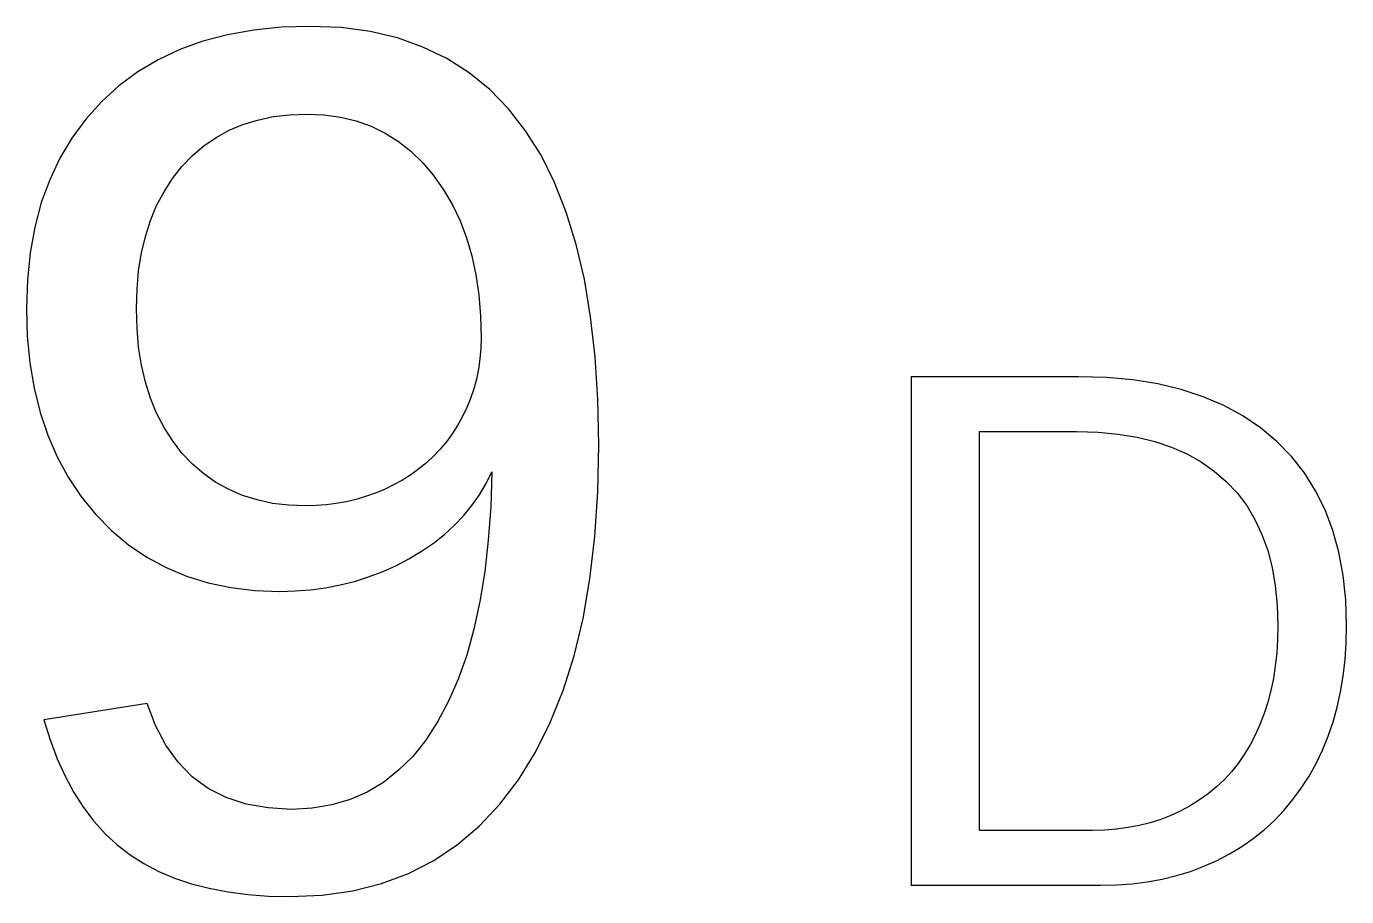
# Model space of a CAD drawing. Header units: metres. Extents: x -61 to 817, y 39 to 684.
# Drawn here: x 322.17 to 329.65, y 593.55 to 598.48 of the extents above; entities that cross this region are included whole.
import ezdxf

# ---------------------------------------------------------------- set-up
doc = ezdxf.new("R2010")
doc.units = ezdxf.units.M

msp = doc.modelspace()

# ---------------------------------------------------------------- linework, layer by layer
for p, q in [((323.78, 598.475), (323.616, 598.47)), ((323.955, 598.468), (323.78, 598.475)), ((323.312, 598.428), (323.172, 598.391)), ((323.46, 598.454), (323.312, 598.428)), ((323.616, 598.47), (323.46, 598.454)), ((324.119, 598.446), (323.955, 598.468)), ((324.274, 598.41), (324.119, 598.446)), ((324.419, 598.358), (324.274, 598.41)), ((323.041, 598.344), (322.918, 598.286)), ((323.172, 598.391), (323.041, 598.344)), ((324.555, 598.293), (324.419, 598.358)), ((322.918, 598.286), (322.803, 598.217)), ((324.68, 598.212), (324.555, 598.293)), ((322.803, 598.217), (322.696, 598.138)), ((324.797, 598.117), (324.68, 598.212)), ((322.696, 598.138), (322.597, 598.048)), ((324.903, 598.008), (324.797, 598.117)), ((322.597, 598.048), (322.508, 597.95)), ((323.482, 597.945), (323.57, 597.964)), ((323.57, 597.964), (323.662, 597.975)), ((323.662, 597.975), (323.759, 597.978)), ((323.759, 597.978), (323.858, 597.974)), ((323.858, 597.974), (323.951, 597.961)), ((323.951, 597.961), (324.04, 597.94)), ((325, 597.883), (324.903, 598.008)), ((322.508, 597.95), (322.43, 597.843)), ((323.247, 597.846), (323.321, 597.887)), ((323.321, 597.887), (323.399, 597.92)), ((323.399, 597.92), (323.482, 597.945)), ((324.04, 597.94), (324.125, 597.91)), ((324.125, 597.91), (324.205, 597.871)), ((325.088, 597.745), (325, 597.883)), ((322.43, 597.843), (322.361, 597.729)), ((323.178, 597.799), (323.247, 597.846)), ((324.205, 597.871), (324.28, 597.824)), ((324.28, 597.824), (324.351, 597.768)), ((322.361, 597.729), (322.304, 597.607)), ((323.053, 597.681), (323.113, 597.744)), ((323.113, 597.744), (323.178, 597.799)), ((324.351, 597.768), (324.418, 597.703)), ((325.164, 597.591), (325.088, 597.745)), ((322.999, 597.613), (323.053, 597.681)), ((324.418, 597.703), (324.479, 597.63)), ((322.304, 597.607), (322.256, 597.477)), ((322.952, 597.539), (322.999, 597.613)), ((324.479, 597.63), (324.536, 597.55)), ((325.231, 597.423), (325.164, 597.591)), ((322.91, 597.46), (322.952, 597.539)), ((324.536, 597.55), (324.586, 597.465)), ((322.256, 597.477), (322.22, 597.339)), ((322.875, 597.376), (322.91, 597.46)), ((324.586, 597.465), (324.629, 597.374)), ((322.846, 597.286), (322.875, 597.376)), ((324.629, 597.374), (324.665, 597.278)), ((325.287, 597.24), (325.231, 597.423)), ((322.22, 597.339), (322.193, 597.193)), ((322.824, 597.192), (322.846, 597.286)), ((324.665, 597.278), (324.695, 597.176)), ((325.334, 597.043), (325.287, 597.24)), ((322.193, 597.193), (322.178, 597.039)), ((322.808, 597.092), (322.824, 597.192)), ((324.695, 597.176), (324.719, 597.068)), ((322.799, 596.987), (322.808, 597.092)), ((324.719, 597.068), (324.735, 596.955)), ((322.178, 597.039), (322.172, 596.877)), ((322.795, 596.877), (322.799, 596.987)), ((325.369, 596.831), (325.334, 597.043)), ((324.735, 596.955), (324.745, 596.836)), ((322.172, 596.877), (322.177, 596.72)), ((322.799, 596.765), (322.795, 596.877)), ((324.745, 596.836), (324.748, 596.712)), ((325.395, 596.604), (325.369, 596.831)), ((322.808, 596.658), (322.799, 596.765)), ((322.177, 596.72), (322.192, 596.569)), ((324.748, 596.712), (324.747, 596.651)), ((322.824, 596.557), (322.808, 596.658)), ((324.747, 596.651), (324.742, 596.592)), ((322.192, 596.569), (322.216, 596.426)), ((322.846, 596.46), (322.824, 596.557)), ((324.734, 596.534), (324.722, 596.477)), ((324.742, 596.592), (324.734, 596.534)), ((325.41, 596.363), (325.395, 596.604)), ((322.875, 596.37), (322.846, 596.46)), ((324.722, 596.477), (324.707, 596.422)), ((328.133, 596.491), (327.185, 596.491)), ((327.185, 596.491), (327.185, 593.611)), ((328.291, 596.487), (328.133, 596.491)), ((328.441, 596.473), (328.291, 596.487)), ((328.582, 596.451), (328.441, 596.473)), ((322.216, 596.426), (322.25, 596.289)), ((324.707, 596.422), (324.689, 596.368)), ((328.715, 596.419), (328.582, 596.451)), ((328.84, 596.378), (328.715, 596.419)), ((322.91, 596.284), (322.875, 596.37)), ((324.668, 596.316), (324.643, 596.265)), ((324.689, 596.368), (324.668, 596.316)), ((325.415, 596.106), (325.41, 596.363)), ((328.956, 596.328), (328.84, 596.378)), ((329.064, 596.269), (328.956, 596.328)), ((322.25, 596.289), (322.293, 596.16)), ((322.952, 596.204), (322.91, 596.284)), ((324.643, 596.265), (324.615, 596.215)), ((329.165, 596.201), (329.064, 596.269)), ((322.293, 596.16), (322.346, 596.038)), ((322.999, 596.129), (322.952, 596.204)), ((324.585, 596.168), (324.552, 596.123)), ((324.615, 596.215), (324.585, 596.168)), ((327.573, 593.922), (327.573, 596.18)), ((327.573, 596.18), (328.124, 596.18)), ((328.124, 596.18), (328.244, 596.177)), ((328.244, 596.177), (328.358, 596.166)), ((328.358, 596.166), (328.465, 596.149)), ((329.256, 596.124), (329.165, 596.201)), ((323.053, 596.059), (322.999, 596.129)), ((324.552, 596.123), (324.516, 596.081)), ((325.41, 595.839), (325.415, 596.106)), ((328.465, 596.149), (328.565, 596.125)), ((328.565, 596.125), (328.659, 596.093)), ((328.659, 596.093), (328.747, 596.055)), ((329.34, 596.039), (329.256, 596.124)), ((322.346, 596.038), (322.409, 595.923)), ((323.113, 595.996), (323.053, 596.059)), ((324.479, 596.041), (324.438, 596.004)), ((324.516, 596.081), (324.479, 596.041)), ((328.747, 596.055), (328.828, 596.01)), ((328.828, 596.01), (328.902, 595.957)), ((329.413, 595.946), (329.34, 596.039)), ((323.178, 595.941), (323.113, 595.996)), ((323.246, 595.893), (323.178, 595.941)), ((324.35, 595.936), (324.303, 595.906)), ((324.395, 595.969), (324.35, 595.936)), ((324.438, 596.004), (324.395, 595.969)), ((324.777, 595.887), (324.809, 595.953)), ((324.809, 595.953), (324.803, 595.754)), ((328.902, 595.957), (328.97, 595.898)), ((329.476, 595.845), (329.413, 595.946)), ((322.409, 595.923), (322.481, 595.814)), ((323.32, 595.852), (323.246, 595.893)), ((324.252, 595.878), (324.201, 595.853)), ((324.303, 595.906), (324.252, 595.878)), ((324.739, 595.823), (324.777, 595.887)), ((328.97, 595.898), (329.032, 595.833)), ((322.481, 595.814), (322.563, 595.713)), ((323.397, 595.819), (323.32, 595.852)), ((323.48, 595.793), (323.397, 595.819)), ((323.566, 595.774), (323.48, 595.793)), ((323.984, 595.783), (323.928, 595.773)), ((324.04, 595.796), (323.984, 595.783)), ((324.094, 595.812), (324.04, 595.796)), ((324.148, 595.831), (324.094, 595.812)), ((324.201, 595.853), (324.148, 595.831)), ((324.696, 595.762), (324.739, 595.823)), ((325.393, 595.586), (325.41, 595.839)), ((329.032, 595.833), (329.086, 595.761)), ((329.53, 595.737), (329.476, 595.845)), ((322.563, 595.713), (322.654, 595.621)), ((323.658, 595.763), (323.566, 595.774)), ((323.753, 595.759), (323.658, 595.763)), ((323.813, 595.761), (323.753, 595.759)), ((323.871, 595.765), (323.813, 595.761)), ((323.928, 595.773), (323.871, 595.765)), ((324.649, 595.704), (324.696, 595.762)), ((324.803, 595.754), (324.789, 595.565)), ((329.086, 595.761), (329.133, 595.683)), ((329.574, 595.621), (329.53, 595.737)), ((324.54, 595.598), (324.597, 595.65)), ((324.597, 595.65), (324.649, 595.704)), ((329.133, 595.683), (329.172, 595.598)), ((322.654, 595.621), (322.751, 595.54)), ((324.478, 595.549), (324.54, 595.598)), ((324.789, 595.565), (324.769, 595.387)), ((325.365, 595.347), (325.393, 595.586)), ((329.172, 595.598), (329.205, 595.507)), ((329.608, 595.498), (329.574, 595.621)), ((322.751, 595.54), (322.854, 595.47)), ((324.339, 595.46), (324.411, 595.503)), ((324.411, 595.503), (324.478, 595.549)), ((329.205, 595.507), (329.23, 595.41)), ((329.633, 595.366), (329.608, 595.498)), ((322.854, 595.47), (322.963, 595.41)), ((322.963, 595.41), (323.079, 595.362)), ((324.188, 595.387), (324.265, 595.421)), ((324.265, 595.421), (324.339, 595.46)), ((329.23, 595.41), (329.248, 595.307)), ((323.079, 595.362), (323.202, 595.324)), ((324.03, 595.332), (324.11, 595.358)), ((324.11, 595.358), (324.188, 595.387)), ((324.769, 595.387), (324.742, 595.219)), ((325.326, 595.122), (325.365, 595.347)), ((329.648, 595.228), (329.633, 595.366)), ((323.202, 595.324), (323.331, 595.297)), ((323.331, 595.297), (323.466, 595.281)), ((323.466, 595.281), (323.607, 595.275)), ((323.607, 595.275), (323.695, 595.278)), ((323.695, 595.278), (323.782, 595.284)), ((323.782, 595.284), (323.866, 595.296)), ((323.866, 595.296), (323.949, 595.312)), ((323.949, 595.312), (324.03, 595.332)), ((329.248, 595.307), (329.259, 595.197)), ((324.742, 595.219), (324.708, 595.062)), ((329.259, 595.197), (329.262, 595.081)), ((329.652, 595.081), (329.648, 595.228)), ((325.275, 594.911), (325.326, 595.122)), ((324.708, 595.062), (324.667, 594.915)), ((329.262, 595.081), (329.261, 595.003)), ((329.65, 594.984), (329.652, 595.081)), ((329.261, 595.003), (329.256, 594.927)), ((329.644, 594.889), (329.65, 594.984)), ((324.667, 594.915), (324.619, 594.779)), ((325.213, 594.715), (325.275, 594.911)), ((329.256, 594.927), (329.248, 594.854)), ((329.633, 594.796), (329.644, 594.889)), ((329.248, 594.854), (329.237, 594.783)), ((324.619, 594.779), (324.564, 594.653)), ((329.237, 594.783), (329.223, 594.714)), ((329.618, 594.707), (329.633, 594.796)), ((325.14, 594.532), (325.213, 594.715)), ((329.223, 594.714), (329.206, 594.648)), ((329.599, 594.62), (329.618, 594.707)), ((322.857, 594.64), (322.271, 594.548)), ((322.904, 594.515), (322.857, 594.64)), ((324.564, 594.653), (324.502, 594.537)), ((329.206, 594.648), (329.185, 594.583)), ((329.576, 594.536), (329.599, 594.62)), ((322.271, 594.548), (322.307, 594.435)), ((322.962, 594.404), (322.904, 594.515)), ((324.502, 594.537), (324.435, 594.433)), ((325.056, 594.364), (325.14, 594.532)), ((329.161, 594.522), (329.134, 594.462)), ((329.185, 594.583), (329.161, 594.522)), ((329.548, 594.455), (329.576, 594.536)), ((329.134, 594.462), (329.105, 594.406)), ((329.516, 594.377), (329.548, 594.455)), ((322.307, 594.435), (322.346, 594.328)), ((323.031, 594.308), (322.962, 594.404)), ((324.435, 594.433), (324.361, 594.341)), ((324.96, 594.209), (325.056, 594.364)), ((329.105, 594.406), (329.072, 594.352)), ((329.479, 594.301), (329.516, 594.377)), ((322.346, 594.328), (322.391, 594.229)), ((323.111, 594.226), (323.031, 594.308)), ((324.361, 594.341), (324.281, 594.262)), ((329.037, 594.301), (328.999, 594.254)), ((329.072, 594.352), (329.037, 594.301)), ((329.439, 594.229), (329.479, 594.301)), ((322.391, 594.229), (322.44, 594.136)), ((323.202, 594.16), (323.111, 594.226)), ((324.281, 594.262), (324.195, 594.194)), ((328.999, 594.254), (328.958, 594.209)), ((329.395, 594.161), (329.439, 594.229)), ((323.304, 594.108), (323.202, 594.16)), ((324.103, 594.139), (324.006, 594.096)), ((324.195, 594.194), (324.103, 594.139)), ((324.855, 594.07), (324.96, 594.209)), ((328.914, 594.168), (328.868, 594.129)), ((328.958, 594.209), (328.914, 594.168)), ((329.348, 594.096), (329.395, 594.161)), ((322.44, 594.136), (322.495, 594.051)), ((323.417, 594.071), (323.304, 594.108)), ((323.541, 594.049), (323.417, 594.071)), ((323.902, 594.066), (323.792, 594.047)), ((324.006, 594.096), (323.902, 594.066)), ((324.74, 593.948), (324.855, 594.07)), ((328.818, 594.094), (328.766, 594.061)), ((328.868, 594.129), (328.818, 594.094)), ((329.297, 594.035), (329.348, 594.096)), ((322.495, 594.051), (322.554, 593.974)), ((323.676, 594.041), (323.541, 594.049)), ((323.792, 594.047), (323.676, 594.041)), ((328.657, 594.006), (328.599, 593.984)), ((328.712, 594.032), (328.657, 594.006)), ((328.766, 594.061), (328.712, 594.032)), ((329.243, 593.978), (329.297, 594.035)), ((322.554, 593.974), (322.618, 593.903)), ((324.615, 593.842), (324.74, 593.948)), ((328.212, 593.922), (327.573, 593.922)), ((328.282, 593.924), (328.212, 593.922)), ((328.349, 593.929), (328.282, 593.924)), ((328.414, 593.938), (328.349, 593.929)), ((328.477, 593.95), (328.414, 593.938)), ((328.539, 593.965), (328.477, 593.95)), ((328.599, 593.984), (328.539, 593.965)), ((329.123, 593.876), (329.185, 593.925)), ((329.185, 593.925), (329.243, 593.978)), ((322.618, 593.903), (322.686, 593.84)), ((322.686, 593.84), (322.759, 593.783)), ((324.481, 593.752), (324.615, 593.842)), ((329.058, 593.831), (329.123, 593.876)), ((322.759, 593.783), (322.838, 593.734)), ((328.918, 593.752), (328.989, 593.789)), ((328.989, 593.789), (329.058, 593.831)), ((322.838, 593.734), (322.923, 593.69)), ((322.923, 593.69), (323.012, 593.652)), ((324.337, 593.678), (324.481, 593.752)), ((328.688, 593.666), (328.767, 593.69)), ((328.767, 593.69), (328.844, 593.719)), ((328.844, 593.719), (328.918, 593.752)), ((323.012, 593.652), (323.108, 593.62)), ((323.108, 593.62), (323.208, 593.594)), ((324.021, 593.58), (324.184, 593.621)), ((324.184, 593.621), (324.337, 593.678)), ((328.257, 593.611), (328.348, 593.613)), ((328.348, 593.613), (328.437, 593.62)), ((328.437, 593.62), (328.523, 593.631)), ((328.523, 593.631), (328.607, 593.646)), ((328.607, 593.646), (328.688, 593.666)), ((323.208, 593.594), (323.315, 593.574)), ((323.315, 593.574), (323.426, 593.559)), ((323.426, 593.559), (323.544, 593.55)), ((323.544, 593.55), (323.666, 593.547)), ((323.666, 593.547), (323.848, 593.555)), ((323.848, 593.555), (324.021, 593.58)), ((327.185, 593.611), (328.257, 593.611))]:
    msp.add_line(p, q)

doc.saveas('drawing.dxf')
